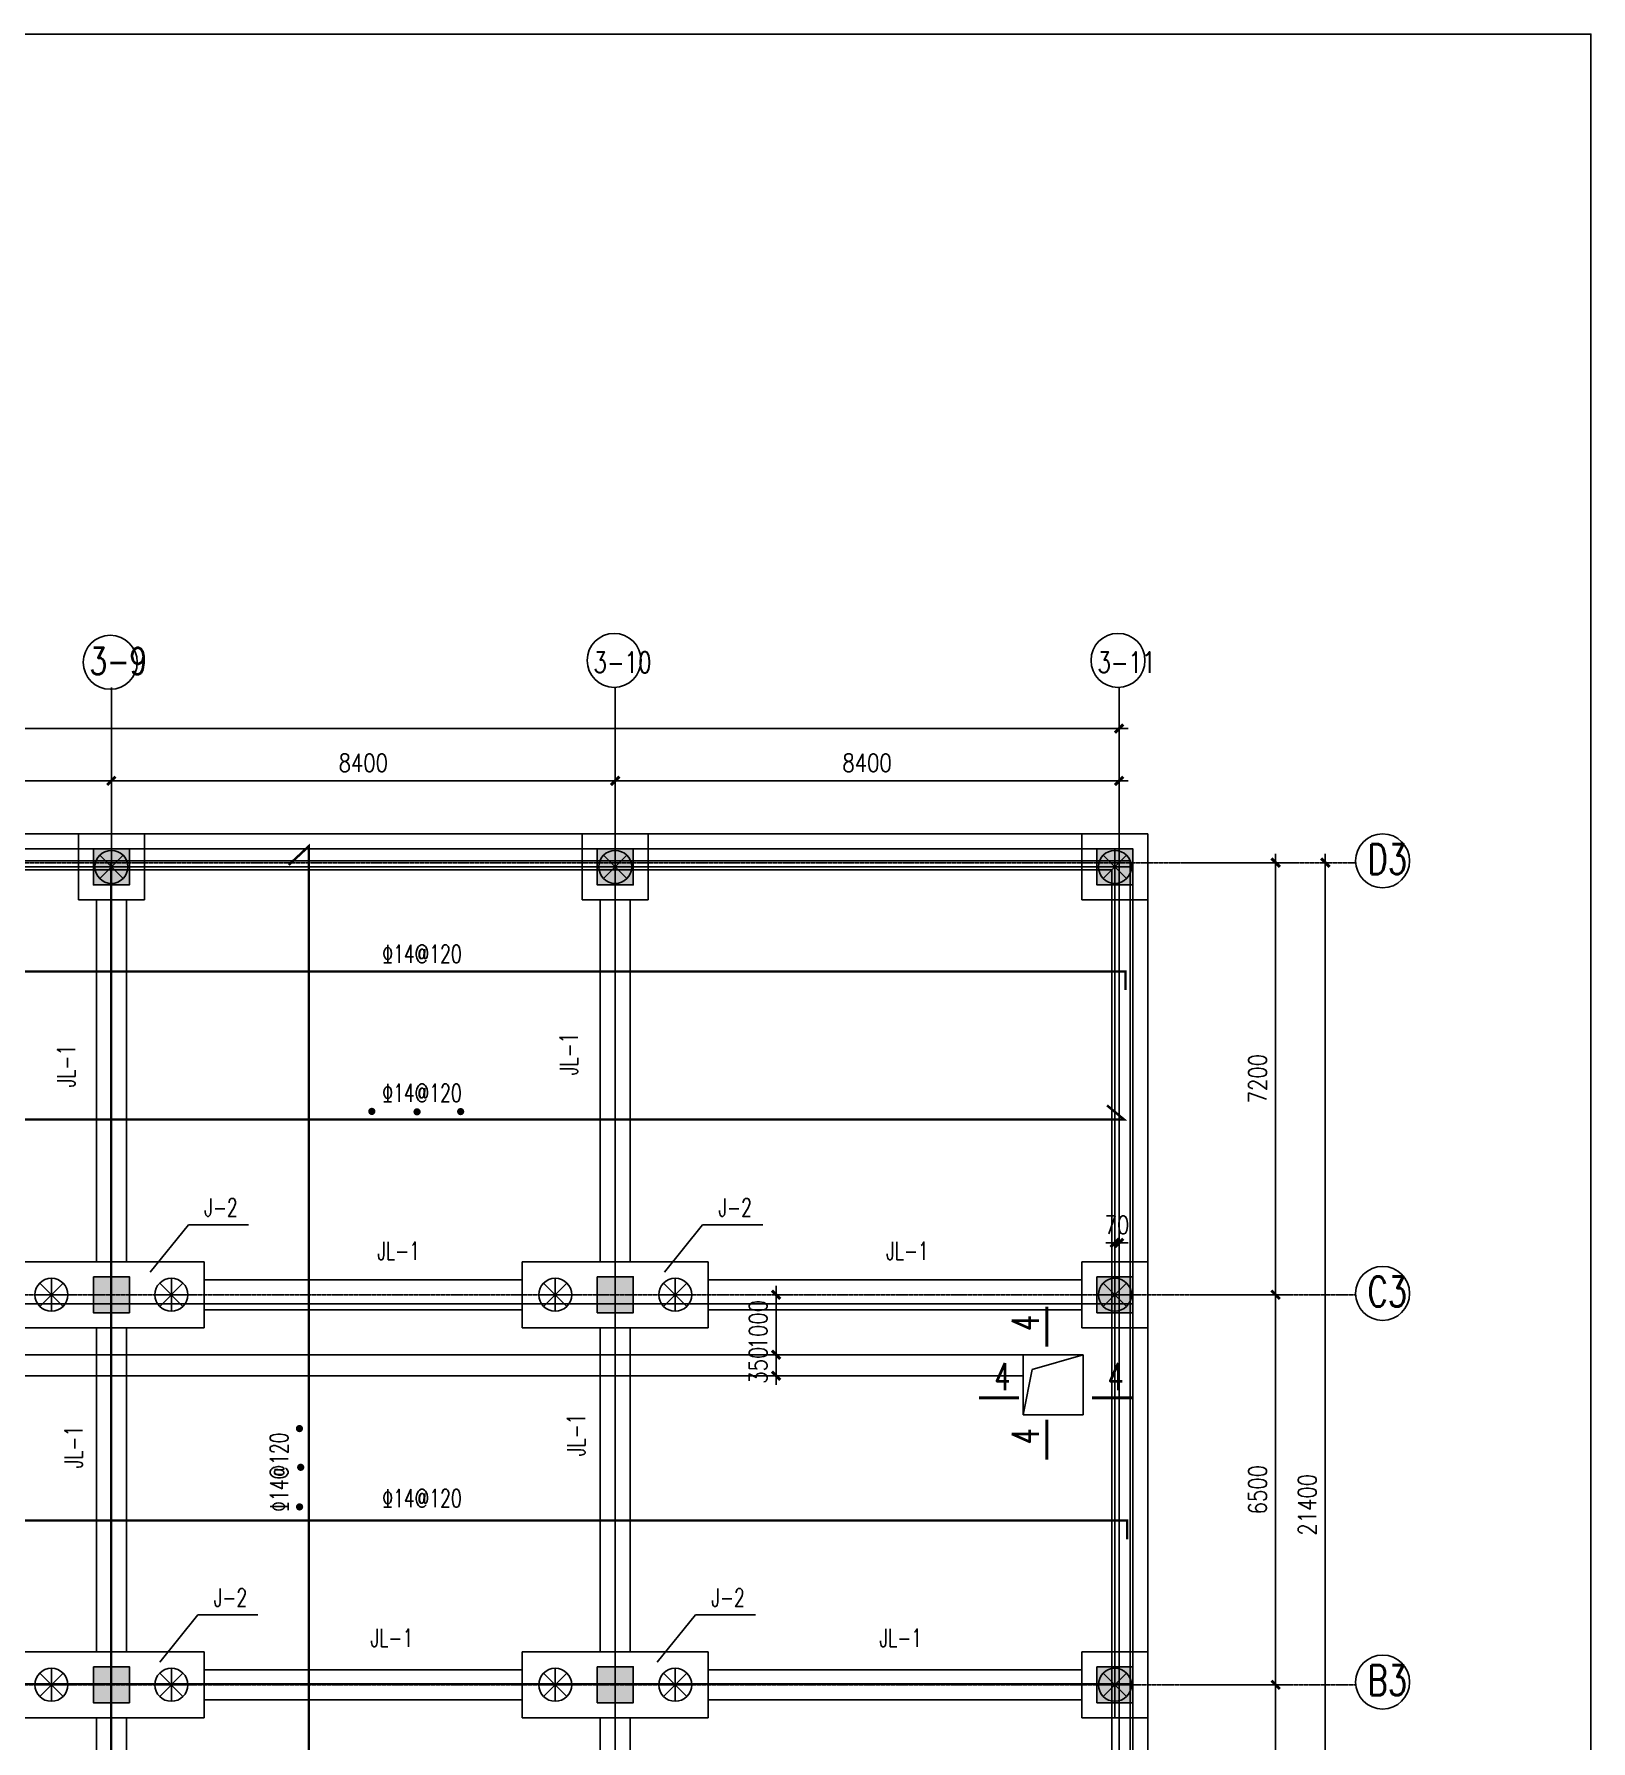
# Model space of a CAD drawing. Extents: x -170759 to 304867, y -311201 to 112352.
# Drawn here: x 241152 to 267105, y -154031 to -125590 of the extents above; entities that cross this region are included whole.
import ezdxf

# ---------------------------------------------------------------- set-up
doc = ezdxf.new("R2010")
doc.units = 0
doc.linetypes.add('DOT2', pattern=[0.125, 0, -0.125])
doc.linetypes.add('DOTE', pattern=[2.42, 2, -0.2, 0.02, -0.2])
doc.layers.get('0').update_dxf_attribs({"linetype": 'CONTINUOUS'})
doc.layers.get('DEFPOINTS').update_dxf_attribs({"linetype": 'CONTINUOUS'})
for name, color, linetype in [('4', 2, 'DOT2'), ('AXIS', 3, 'CONTINUOUS'), ('DIM', 3, 'CONTINUOUS'), ('DOTE', 251, 'CONTINUOUS'), ('TC', 253, 'CONTINUOUS'), ('WAL', 20, 'CONTINUOUS'), ('图层1', 1, 'CONTINUOUS')]:
    doc.layers.add(name, color=color, linetype=linetype)
doc.styles.add('_HZTXT', font='txt.shx', dxfattribs={"width": 0.8, "bigfont": 'HZTXT.shx'})
doc.styles.add('DIM_FONT', font='SIMPLEX.shx', dxfattribs={"width": 0.8})
doc.styles.add('STYLE1', font='txt.shx', dxfattribs={"width": 0.8, "bigfont": 'HZTXT.shx'})
doc.dimstyles.new('NORMAL', dxfattribs={"dimtxt": 300, "dimasz": 1, "dimexe": 250, "dimexo": 300, "dimgap": 150, "dimtad": 1, "dimdec": 0, "dimzin": 0, "dimdsep": 46, "dimtxsty": 'DIM_FONT', "dimblk": '_DIMX', "dimblk1": '_DIMX', "dimblk2": '_DIMX', "dimsah": 1, "dimcen": 2.5, "dimclrt": 7, "dimadec": 0, "dimazin": 0, "dimtfac": 1, "dimtdec": 0, "dimtix": 1, "dimtmove": 2, "dimatfit": 3, "dimldrblk": '_DIMX', "dimfxl": 0, "dimtolj": 1, "dimtzin": 0, "dimarcsym": 0})

# ---------------------------------------------------------------- blocks, each defined once
blk = doc.blocks.new('_DIMX')
blk.add_line((-150, 0), (150, 0))
at = {"const_width": 50}
blk.add_lwpolyline([(-70, -70), (70, 70)], dxfattribs=at)
blk = doc.blocks.new('*D169')
at = {"layer": 'DEFPOINTS', "color": 0}
for p in [(259239, -137059), (177439, -137162), (177439, -137329)]:
    blk.add_point(p, dxfattribs=at)
at = {"layer": 'WAL', "color": 0, "lineweight": -2}
for p, q in [((177439, -137029), (177439, -136912)), ((259238, -137162), (177440, -137162)), ((259239, -137359), (259239, -137412))]:
    blk.add_line(p, q, dxfattribs=at)
at = {"layer": 'WAL', "color": 0, "lineweight": -2, "rotation": 180}
blk.add_blockref('_DIMX', (177439, -137162), dxfattribs=at)
at = {"layer": 'WAL', "color": 0, "lineweight": -2}
blk.add_blockref('_DIMX', (259239, -137162), dxfattribs=at)
at = {"layer": 'WAL', "color": 7, "insert": (218339, -136862), "char_height": 300, "attachment_point": 5, "style": 'DIM_FONT'}
blk.add_mtext('\\A1;81800', dxfattribs=at)
blk = doc.blocks.new('*D178')
at = {"layer": 'DEFPOINTS', "color": 0}
for p in [(250839, -137359, 0), (259239, -137359, 0), (250839, -138033)]:
    blk.add_point(p, dxfattribs=at)
at = {"layer": 'WAL', "color": 0, "lineweight": -2}
for p, q in [((250839, -137659), (250839, -138283)), ((259239, -137659), (259239, -138283)), ((259238, -138033), (250840, -138033))]:
    blk.add_line(p, q, dxfattribs=at)
at = {"layer": 'WAL', "color": 0, "lineweight": -2, "rotation": 180}
blk.add_blockref('_DIMX', (250839, -138033), dxfattribs=at)
at = {"layer": 'WAL', "color": 0, "lineweight": -2}
blk.add_blockref('_DIMX', (259239, -138033), dxfattribs=at)
at = {"layer": 'WAL', "color": 7, "insert": (255039, -137733), "char_height": 300, "attachment_point": 5, "style": 'DIM_FONT'}
blk.add_mtext('\\A1;8400', dxfattribs=at)
blk = doc.blocks.new('*D201')
at = {"layer": 'DEFPOINTS', "color": 0}
for p in [(253425, -147597, 0), (253425, -147947, 0), (253522, -147947)]:
    blk.add_point(p, dxfattribs=at)
at = {"layer": 'WAL', "color": 0, "lineweight": -2}
for p, q in [((253522, -147596), (253522, -147595)), ((253522, -147597), (253522, -147947)), ((253522, -147948), (253522, -147949)), ((253725, -147947), (253772, -147947))]:
    blk.add_line(p, q, dxfattribs=at)
for p, rotation in [((253522, -147597), 270), ((253522, -147947), 90)]:
    blk.add_blockref('_DIMX', p, dxfattribs=dict(at, rotation=rotation))
at = {"layer": 'WAL', "color": 7, "insert": (253222, -147772), "char_height": 300, "attachment_point": 5, "rotation": 90, "style": 'DIM_FONT'}
blk.add_mtext('\\A1;350', dxfattribs=at)
blk = doc.blocks.new('*D202')
at = {"layer": 'DEFPOINTS', "color": 0}
for p in [(253425, -146597, 0), (253425, -147597, 0), (253522, -147597)]:
    blk.add_point(p, dxfattribs=at)
at = {"layer": 'WAL', "color": 0, "lineweight": -2}
for p, q in [((253522, -146596), (253522, -146595)), ((253522, -146597), (253522, -147597)), ((253725, -146597), (253772, -146597)), ((253522, -147598), (253522, -147599)), ((253725, -147597), (253772, -147597))]:
    blk.add_line(p, q, dxfattribs=at)
for p, rotation in [((253522, -146597), 270), ((253522, -147597), 90)]:
    blk.add_blockref('_DIMX', p, dxfattribs=dict(at, rotation=rotation))
at = {"layer": 'WAL', "color": 7, "insert": (253222, -147097), "char_height": 300, "attachment_point": 5, "rotation": 90, "style": 'DIM_FONT'}
blk.add_mtext('\\A1;1000', dxfattribs=at)
blk = doc.blocks.new('*D211')
at = {"layer": 'DEFPOINTS', "color": 0}
for p in [(234039, -136955, 0), (242439, -137359, 0), (234039, -138033)]:
    blk.add_point(p, dxfattribs=at)
at = {"layer": 'WAL', "color": 0, "lineweight": -2}
for p, q in [((234039, -137255), (234039, -138283)), ((242439, -137659), (242439, -138283)), ((242438, -138033), (234040, -138033))]:
    blk.add_line(p, q, dxfattribs=at)
at = {"layer": 'WAL', "color": 0, "lineweight": -2, "rotation": 180}
blk.add_blockref('_DIMX', (234039, -138033), dxfattribs=at)
at = {"layer": 'WAL', "color": 0, "lineweight": -2}
blk.add_blockref('_DIMX', (242439, -138033), dxfattribs=at)
at = {"layer": 'WAL', "color": 7, "insert": (238239, -137733), "char_height": 300, "attachment_point": 5, "style": 'DIM_FONT'}
blk.add_mtext('\\A1;8400', dxfattribs=at)
blk = doc.blocks.new('*D213')
at = {"layer": 'DEFPOINTS', "color": 0}
for p in [(242439, -137359, 0), (250839, -137359, 0), (242439, -138033)]:
    blk.add_point(p, dxfattribs=at)
at = {"layer": 'WAL', "color": 0, "lineweight": -2}
for p, q in [((242439, -137659), (242439, -138283)), ((250839, -137659), (250839, -138283)), ((250838, -138033), (242440, -138033))]:
    blk.add_line(p, q, dxfattribs=at)
at = {"layer": 'WAL', "color": 0, "lineweight": -2, "rotation": 180}
blk.add_blockref('_DIMX', (242439, -138033), dxfattribs=at)
at = {"layer": 'WAL', "color": 0, "lineweight": -2}
blk.add_blockref('_DIMX', (250839, -138033), dxfattribs=at)
at = {"layer": 'WAL', "color": 7, "insert": (246639, -137733), "char_height": 300, "attachment_point": 5, "style": 'DIM_FONT'}
blk.add_mtext('\\A1;8400', dxfattribs=at)
blk = doc.blocks.new('*D218')
at = {"layer": 'DEFPOINTS', "color": 0}
for p in [(259169, -145766, 0), (259239, -145732), (259239, -145766, 0)]:
    blk.add_point(p, dxfattribs=at)
at = {"layer": 'WAL', "color": 0, "lineweight": -2}
for p, q in [((259169, -145466), (259169, -145482)), ((259239, -145466), (259239, -145482)), ((259168, -145732), (259167, -145732)), ((259169, -145732), (259239, -145732)), ((259240, -145732), (259241, -145732))]:
    blk.add_line(p, q, dxfattribs=at)
blk.add_blockref('_DIMX', (259169, -145732), dxfattribs=at)
at = {"layer": 'WAL', "color": 0, "lineweight": -2, "rotation": 180}
blk.add_blockref('_DIMX', (259239, -145732), dxfattribs=at)
at = {"layer": 'WAL', "color": 7, "insert": (259204, -145432), "char_height": 300, "attachment_point": 5, "style": 'DIM_FONT'}
blk.add_mtext('\\A1;70', dxfattribs=at)

msp = doc.modelspace()

# ---------------------------------------------------------------- hatches: boundary and pattern name
at = {"layer": 'WAL'}
for points in [[(242139.22853, -139166.52505), (242139.22853, -139766.52505), (242739.22853, -139766.52505), (242739.22853, -139166.52505)], [(250539.22853, -139166.52505), (250539.22853, -139766.52505), (251139.22853, -139766.52505), (251139.22853, -139166.52505)], [(258869.22853, -139166.52505), (258869.22853, -139766.52505), (259469.22853, -139766.52505), (259469.22853, -139166.52505)], [(242139.22853, -146296.52505), (242139.22853, -146896.52505), (242739.22853, -146896.52505), (242739.22853, -146296.52505)], [(250539.22853, -146296.52505), (250539.22853, -146896.52505), (251139.22853, -146896.52505), (251139.22853, -146296.52505)], [(258869.22853, -146296.52505), (258869.22853, -146896.52505), (259469.22853, -146896.52505), (259469.22853, -146296.52505)], [(242139.22853, -152796.52505), (242139.22853, -153396.52505), (242739.22853, -153396.52505), (242739.22853, -152796.52505)], [(250539.22853, -152796.52505), (250539.22853, -153396.52505), (251139.22853, -153396.52505), (251139.22853, -152796.52505)], [(258869.22853, -152796.52505), (258869.22853, -153396.52505), (259469.22853, -153396.52505), (259469.22853, -152796.52505)]]:
    msp.add_hatch(color=4, dxfattribs=at).paths.add_polyline_path(points)

# ---------------------------------------------------------------- linework, layer by layer
msp.add_lwpolyline([(168597.11361, -125589.75564), (267104.50552, -125589.75564), (267104.50552, -195144.17995), (168597.11361, -195144.17995)], close=True)
at = {"layer": 'DOTE', "color": 8, "linetype": 'DOTE', "ltscale": 2}
for p, q in [((174736.57095, -139396.52505), (263182.31757, -139396.52505)), ((177615.04971, -146596.52505), (263182.31757, -146596.52505)), ((177615.04971, -153096.52505), (263182.31757, -153096.52505))]:
    msp.add_line(p, q, dxfattribs=at)
at = {"layer": 'TC'}
for centre in [(263632.07251, -139365.55667, 0), (263632.07251, -146574.04787, 0), (263632.02214, -153051.12994, 0)]:
    msp.add_circle(centre, 449.77374, dxfattribs=at)
at = {"layer": 'WAL', "color": 4}
for p, q in [((242439.22853, -160596.52505), (242439.22853, -136475.28904)), ((250839.22853, -160596.52505), (250839.22853, -136475.28904)), ((259239.22853, -160796.52505), (259239.22853, -136475.28904)), ((198039.22853, -138916.59887), (259469.22853, -138916.52505)), ((241889.22853, -140016.52505), (241889.22853, -138916.52505)), ((242989.22853, -138916.52505), (241889.22853, -138916.52505)), ((242989.22853, -140016.52505), (242989.22853, -138916.52505)), ((250289.22853, -140016.52505), (250289.22853, -138916.52505)), ((251389.22853, -138916.52505), (250289.22853, -138916.52505)), ((251389.22853, -140016.52505), (251389.22853, -138916.52505)), ((258619.22853, -140016.52505), (258619.22853, -138916.52505)), ((259719.22853, -138916.52505), (258619.22853, -138916.52505)), ((259719.22853, -140016.52505), (259719.22853, -138916.52505)), ((198039.22853, -139166.59887), (259469.22853, -139166.52505)), ((242244.77417, -139660.97941), (242633.6829, -139272.07068)), ((242633.6829, -139660.97941), (242244.77417, -139272.07068)), ((242439.22853, -139191.52505), (242439.22853, -139741.52505)), ((250644.77417, -139660.97941), (251033.6829, -139272.07068)), ((251033.6829, -139660.97941), (250644.77417, -139272.07068)), ((250839.22853, -139191.52505), (250839.22853, -139741.52505)), ((258974.77417, -139660.97941), (259363.6829, -139272.07068)), ((259363.6829, -139660.97941), (258974.77417, -139272.07068)), ((259169.22853, -153646.52505), (259169.22853, -139166.52505)), ((259169.22853, -139191.52505), (259169.22853, -139741.52505)), ((259469.22853, -160976.52505), (259469.22853, -139166.52505)), ((259719.22853, -161226.52505), (259719.22853, -139166.52505)), ((198039.22853, -139516.59887), (259119.22853, -139516.52505)), ((234039.22853, -139466.52505), (259469.22853, -139466.52505)), ((242164.22853, -139466.52505), (242714.22853, -139466.52505)), ((250564.22853, -139466.52505), (251114.22853, -139466.52505)), ((258894.22853, -139466.52505), (259444.22853, -139466.52505)), ((259119.22853, -160676.52505), (259119.22853, -139516.52505)), ((242989.22853, -140016.52505), (241889.22853, -140016.52505)), ((242189.22853, -146046.52505), (242189.22853, -140016.52505)), ((242689.22853, -146046.52505), (242689.22853, -140016.52505)), ((251389.22853, -140016.52505), (250289.22853, -140016.52505)), ((250589.22853, -146046.52505), (250589.22853, -140016.52505)), ((251089.22853, -146046.52505), (251089.22853, -140016.52505)), ((259719.22853, -140016.52505), (258619.22853, -140016.52505)), ((243087.05504, -146220.58804, 0), (243722.74597, -145430.11744, 0)), ((243722.74597, -145430.11744, 0), (244724.32466, -145430.11744, 0)), ((251660.21744, -146220.58804, 0), (252295.90836, -145430.11744, 0)), ((252295.90836, -145430.11744, 0), (253297.48706, -145430.11744, 0)), ((243989.22853, -146046.52505), (240889.22853, -146046.52505)), ((243989.22853, -147146.52505), (243989.22853, -146046.52505)), ((249289.22853, -147146.52505), (249289.22853, -146046.52505)), ((252389.22853, -146046.52505), (249289.22853, -146046.52505)), ((252389.22853, -147146.52505), (252389.22853, -146046.52505)), ((258619.22853, -147146.52505), (258619.22853, -146046.52505)), ((259719.22853, -146046.52505), (258619.22853, -146046.52505)), ((259719.22853, -147146.52505), (259719.22853, -146046.52505)), ((241244.77417, -146790.97941), (241633.6829, -146402.07068)), ((241633.6829, -146790.97941), (241244.77417, -146402.07068)), ((241439.22853, -146321.52505), (241439.22853, -146871.52505)), ((243244.77417, -146790.97941), (243633.6829, -146402.07068)), ((243633.6829, -146790.97941), (243244.77417, -146402.07068)), ((243439.22853, -146321.52505), (243439.22853, -146871.52505)), ((243989.22853, -146346.52505), (249289.22853, -146346.52505)), ((249644.77417, -146790.97941), (250033.6829, -146402.07068)), ((250033.6829, -146790.97941), (249644.77417, -146402.07068)), ((249839.22853, -146321.52505), (249839.22853, -146871.52505)), ((251644.77417, -146790.97941), (252033.6829, -146402.07068)), ((252033.6829, -146790.97941), (251644.77417, -146402.07068)), ((251839.22853, -146321.52505), (251839.22853, -146871.52505)), ((252389.22853, -146346.52505), (258619.22853, -146346.52505)), ((258974.77417, -146790.97941), (259363.6829, -146402.07068)), ((259363.6829, -146790.97941), (258974.77417, -146402.07068)), ((259169.22853, -146321.52505), (259169.22853, -146871.52505)), ((241164.22853, -146596.52505), (241714.22853, -146596.52505)), ((243164.22853, -146596.52505), (243714.22853, -146596.52505)), ((249564.22853, -146596.52505), (250114.22853, -146596.52505)), ((251564.22853, -146596.52505), (252114.22853, -146596.52505)), ((258894.22853, -146596.52505), (259444.22853, -146596.52505)), ((243989.22853, -146846.52505), (249289.22853, -146846.52505)), ((252389.22853, -146846.52505), (258619.22853, -146846.52505)), ((243989.22853, -147146.52505), (240889.22853, -147146.52505)), ((242189.22853, -152546.52505, 0), (242189.22853, -147146.52505, 0)), ((242689.22853, -152546.52505, 0), (242689.22853, -147146.52505, 0)), ((252389.22853, -147146.52505), (249289.22853, -147146.52505)), ((250589.22853, -152546.52505, 0), (250589.22853, -147146.52505, 0)), ((251089.22853, -152546.52505, 0), (251089.22853, -147146.52505, 0)), ((259719.22853, -147146.52505), (258619.22853, -147146.52505)), ((227339.22853, -147596.52505), (258639.22853, -147596.52505)), ((257639.22853, -148596.52505), (257639.22853, -147596.52505)), ((257789.48142, -147841.08198, 0), (258639.22853, -147596.52505)), ((258639.22853, -148596.52505), (258639.22853, -147596.52505)), ((257639.22853, -148596.52505), (257789.48142, -147841.08198, 0)), ((221439.22853, -147946.52505), (257639.22853, -147946.52505)), ((257639.22853, -148596.52505), (258639.22853, -148596.52505)), ((243245.81752, -152720.58804, 0), (243881.50844, -151930.11744, 0)), ((243881.50844, -151930.11744, 0), (244883.08714, -151930.11744, 0)), ((251541.14652, -152720.58804, 0), (252176.83745, -151930.11744, 0)), ((252176.83745, -151930.11744, 0), (253178.41615, -151930.11744, 0)), ((243989.22853, -152546.52505), (240889.22853, -152546.52505)), ((243989.22853, -153646.52505), (243989.22853, -152546.52505)), ((252389.22853, -152546.52505), (249289.22853, -152546.52505)), ((249289.22853, -153646.52505), (249289.22853, -152546.52505)), ((252389.22853, -153646.52505), (252389.22853, -152546.52505)), ((258619.22853, -153646.52505), (258619.22853, -152546.52505)), ((259719.22853, -152546.52505), (258619.22853, -152546.52505)), ((259719.22853, -153646.52505), (259719.22853, -152546.52505)), ((241244.77417, -153290.97941), (241633.6829, -152902.07068)), ((241633.6829, -153290.97941), (241244.77417, -152902.07068)), ((241439.22853, -152821.52505), (241439.22853, -153371.52505)), ((243244.77417, -153290.97941), (243633.6829, -152902.07068)), ((243633.6829, -153290.97941), (243244.77417, -152902.07068)), ((243439.22853, -152821.52505), (243439.22853, -153371.52505)), ((243989.22853, -152846.52505), (249289.22853, -152846.52505)), ((249644.77417, -153290.97941), (250033.6829, -152902.07068)), ((250033.6829, -153290.97941), (249644.77417, -152902.07068)), ((249839.22853, -152821.52505), (249839.22853, -153371.52505)), ((251644.77417, -153290.97941), (252033.6829, -152902.07068)), ((252033.6829, -153290.97941), (251644.77417, -152902.07068)), ((251839.22853, -152821.52505), (251839.22853, -153371.52505)), ((252389.22853, -152846.52505), (258619.22853, -152846.52505)), ((258974.77417, -153290.97941), (259363.6829, -152902.07068)), ((259363.6829, -153290.97941), (258974.77417, -152902.07068)), ((259169.22853, -152821.52505), (259169.22853, -153371.52505)), ((241164.22853, -153096.52505), (241714.22853, -153096.52505)), ((243164.22853, -153096.52505), (243714.22853, -153096.52505)), ((249564.22853, -153096.52505), (250114.22853, -153096.52505)), ((251564.22853, -153096.52505), (252114.22853, -153096.52505)), ((258894.22853, -153096.52505), (259444.22853, -153096.52505)), ((243989.22853, -153346.52505), (249289.22853, -153346.52505)), ((252389.22853, -153346.52505), (258619.22853, -153346.52505)), ((243989.22853, -153646.52505), (240889.22853, -153646.52505)), ((242189.22853, -160196.52505, 0), (242189.22853, -153646.52505, 0)), ((242689.22853, -160196.52505, 0), (242689.22853, -153646.52505, 0)), ((252389.22853, -153646.52505), (249289.22853, -153646.52505)), ((250589.22853, -160196.52505, 0), (250589.22853, -153646.52505, 0)), ((251089.22853, -160196.52505, 0), (251089.22853, -153646.52505, 0)), ((259719.22853, -153646.52505), (258619.22853, -153646.52505))]:
    msp.add_line(p, q, dxfattribs=at)
at = {"layer": 'WAL', "color": 4, "const_width": 40}
for points in [[(245396.99514, -139434.36484), (245732.37347, -139120.43117), (245732.37347, -160617.05993), (245470.94953, -160312.77614)], [(177294.57825, -150759.46653), (177294.57825, -150358.90772), (259372.23146, -150358.90772), (259372.23146, -150671.23172)]]:
    msp.add_lwpolyline(points, dxfattribs=at)
at = {"layer": 'WAL', "color": 4}
for points in [[(242139.22853, -139166.52505), (242139.22853, -139766.52505), (242739.22853, -139766.52505), (242739.22853, -139166.52505), (242139.22853, -139166.52505)], [(250539.22853, -139166.52505), (250539.22853, -139766.52505), (251139.22853, -139766.52505), (251139.22853, -139166.52505), (250539.22853, -139166.52505)], [(258869.22853, -139166.52505), (258869.22853, -139766.52505), (259469.22853, -139766.52505), (259469.22853, -139166.52505), (258869.22853, -139166.52505)], [(242139.22853, -146296.52505), (242139.22853, -146896.52505), (242739.22853, -146896.52505), (242739.22853, -146296.52505), (242139.22853, -146296.52505)], [(250539.22853, -146296.52505), (250539.22853, -146896.52505), (251139.22853, -146896.52505), (251139.22853, -146296.52505), (250539.22853, -146296.52505)], [(258869.22853, -146296.52505), (258869.22853, -146896.52505), (259469.22853, -146896.52505), (259469.22853, -146296.52505), (258869.22853, -146296.52505)], [(242139.22853, -152796.52505), (242139.22853, -153396.52505), (242739.22853, -153396.52505), (242739.22853, -152796.52505), (242139.22853, -152796.52505)], [(250539.22853, -152796.52505), (250539.22853, -153396.52505), (251139.22853, -153396.52505), (251139.22853, -152796.52505), (250539.22853, -152796.52505)], [(258869.22853, -152796.52505), (258869.22853, -153396.52505), (259469.22853, -153396.52505), (259469.22853, -152796.52505), (258869.22853, -152796.52505)]]:
    msp.add_lwpolyline(points, dxfattribs=at)
at = {"layer": 'WAL', "color": 4, "elevation": 0}
for points, const_width in [([(225702.327, -141608.9372), (225702.327, -141208.3784), (259347.90289, -141208.3784), (259347.90289, -141520.7024)], 40), ([(226146.41508, -143393.64849), (225689.92362, -143675.4159), (259320.71454, -143675.4159), (259038.73325, -143441.56043)], 40), ([(258032.5054, -147464.18796), (258032.5054, -146796.91776)], 50), ([(256905.74657, -148316.5933), (257573.01677, -148316.5933)], 50), ([(258785.96292, -148316.5933), (259453.23312, -148316.5933)], 50), ([(258032.5054, -149344.40431), (258032.5054, -148677.13411)], 50)]:
    msp.add_lwpolyline(points, dxfattribs=dict(at, const_width=const_width))
at = {"layer": 'WAL', "color": 4, "const_width": 60, "elevation": 0}
for points in [[(246751.20714, -143541.1459, 1), (246811.20714, -143541.1459, 1)], [(247505.92027, -143548.57798, 1), (247565.92027, -143548.57798, 1)], [(248232.33589, -143544.30749, 1), (248292.33589, -143544.30749, 1)]]:
    msp.add_lwpolyline(points, format="xyb", close=True, dxfattribs=at)
at = {"layer": 'WAL', "color": 4, "const_width": 60}
for points in [[(245545.02843, -148826.86654, 1), (245605.02843, -148826.86654, 1)], [(245565.84055, -149471.62545, 1), (245625.84055, -149471.62545, 1)], [(245547.24533, -150132.10206, 1), (245607.24533, -150132.10206, 1)]]:
    msp.add_lwpolyline(points, format="xyb", close=True, dxfattribs=at)
at = {"layer": 'WAL', "color": 4}
for centre, radius in [((242420.77163, -136057.24636), 449.77374), ((250820.77163, -136025.89415), 449.77374), ((259220.77163, -136025.89415), 449.77374), ((242439.22853, -139466.52505), 275), ((250839.22853, -139466.52505), 275), ((259169.22853, -139466.52505), 275), ((241439.22853, -146596.52505), 275), ((243439.22853, -146596.52505), 275), ((249839.22853, -146596.52505), 275), ((251839.22853, -146596.52505), 275), ((259169.22853, -146596.52505), 275), ((241439.22853, -153096.52505), 275), ((243439.22853, -153096.52505), 275), ((249839.22853, -153096.52505), 275), ((251839.22853, -153096.52505), 275), ((259169.22853, -153096.52505), 275)]:
    msp.add_circle(centre, radius, dxfattribs=at)
at = {"layer": '图层1', "color": 1, "linetype": 'ByBlock'}
for p, q in [((225637.97136, -139367.04379, 0), (259423.78418, -139367.04379, 0)), ((242432.48365, -160597.59947, 0), (242432.48365, -139391.89859, 0)), ((259423.78418, -139367.04379, 0), (259423.78418, -160774.28662, 0)), ((225668.06271, -146745.58767, 0), (259462.39709, -146745.58767, 0)), ((259408.66992, -153080.45539, 0), (177319.22013, -153080.45539, 0))]:
    msp.add_line(p, q, dxfattribs=at)

# ---------------------------------------------------------------- texts
at = {"layer": '4', "style": 'STYLE1', "width": 0.75}
for s, p in [('D3', (263381.80659, -139585.73376, 0)), ('C3', (263381.80659, -146794.22496, 0)), ('B3', (263381.75623, -153271.30703, 0))]:
    msp.add_text(s, height=500, dxfattribs=at).set_placement(p)
at = {"layer": 'WAL', "color": 4}
for s, height, style, width, p in [('3-9', 450, 'STYLE1', 0.75, (242077.4467, -136261.98469)), ('3-10', 350, 'STYLE1', 0.75, (250477.4467, -136230.63248)), ('3-11', 350, 'STYLE1', 0.75, (258877.4467, -136230.63248)), ('%%13114@120', 300, '_HZTXT', 0.7, (246956.36998, -141066.65851, 0)), ('%%13114@120', 300, '_HZTXT', 0.7, (246956.36998, -143384.55454, 0)), ('J-2', 300, '_HZTXT', 0.7, (243987.39936, -145292.17886, 0)), ('J-2', 300, '_HZTXT', 0.7, (252560.56176, -145292.17886, 0)), ('JL-1', 300, '_HZTXT', 0.7, (246873.73709, -146016.42833, 0)), ('JL-1', 300, '_HZTXT', 0.7, (255356.48019, -146016.42833, 0)), ('4', 450, '_HZTXT', 0.7, (257160.5535, -148185.24581, 0)), ('4', 450, '_HZTXT', 0.7, (259049.15745, -148185.24581, 0)), ('%%13114@120', 300, '_HZTXT', 0.7, (246956.36998, -150138.42133, 0)), ('J-2', 300, '_HZTXT', 0.7, (244146.16184, -151792.17886, 0)), ('J-2', 300, '_HZTXT', 0.7, (252441.49085, -151792.17886, 0)), ('JL-1', 300, '_HZTXT', 0.7, (246760.91613, -152464.29566, 0)), ('JL-1', 300, '_HZTXT', 0.7, (255243.65923, -152464.29566, 0))]:
    msp.add_text(s, height=height, dxfattribs=dict(at, style=style, width=width)).set_placement(p)
at = {"layer": 'WAL', "color": 4, "style": '_HZTXT', "width": 0.7}
for s, height, p in [('JL-1', 300, (250214.26277, -142939.34154, 0)), ('JL-1', 300, (241838.33799, -143141.52668, 0)), ('4', 450, (257901.15792, -147200.99343, 0)), ('JL-1', 300, (250335.65297, -149287.9569, 0)), ('JL-1', 300, (241959.72819, -149490.14204, 0)), ('%%13114@120', 300, (245386.03979, -150215.21371)), ('4', 450, (257901.15792, -149089.59738, 0))]:
    msp.add_text(s, height=height, rotation=90, dxfattribs=at).set_placement(p)

# ---------------------------------------------------------------- dimensions: what is measured, and where the dimension line sits
at = {"layer": 'AXIS'}
for base, p1, p2 in [((261848.83954, -139396.52505, 0), (260269.19699, -146596.52505), (260039.52856, -139396.52505)), ((261848.83954, -146596.52505, 0), (260011.48856, -153096.52505), (260269.19699, -146596.52505)), ((261848.83954, -153096.52505, 0), (260011.48856, -160796.52505, 0), (260011.48856, -153096.52505))]:
    msp.add_linear_dim(base=base, p1=p1, p2=p2, angle=90, dimstyle='NORMAL', override={"dimlfac": 1}, dxfattribs=at).render()
at = {"layer": 'DIM', "color": 7, "linetype": 'ByBlock'}
msp.add_linear_dim(base=(262676.82564, -139396.52505, 0), p1=(262676.82564, -160796.52505, 0), p2=(262604.99679, -139396.52505), angle=90, dimstyle='NORMAL', override={"dimlfac": 1, "dimse1": 1}, dxfattribs=at).render()
at = {"layer": 'WAL', "color": 4}
for base, p1, p2, picture, middle in [((177439.22853, -137161.67864, 0), (259239.22853, -137059.34172, 0), (177439.22853, -137328.69193, 0), '*D169', (218339.22853, -136861.67864, 0)), ((234039.22853, -138032.71758, 0), (242439.22853, -137359.34172), (234039.22853, -136955.31541), '*D211', (238239.22853, -137732.71758, 0)), ((242439.22853, -138032.71758, 0), (250839.22853, -137359.34172), (242439.22853, -137359.34172), '*D213', (246639.22853, -137732.71758, 0)), ((250839.22853, -138032.71758, 0), (259239.22853, -137359.34172), (250839.22853, -137359.34172), '*D178', (255039.22853, -137732.71758, 0)), ((259239.22853, -145732.09995, 0), (259169.22853, -145766.10665), (259239.22853, -145766.10665), '*D218', (259204.22853, -145432.09995, 0))]:
    dim = msp.add_linear_dim(base=base, p1=p1, p2=p2, dimstyle='NORMAL', override={"dimlfac": 1}, dxfattribs=at)
    dim.commit()
    dim.dimension.update_dxf_attribs({"geometry": picture, "text_midpoint": middle})
for base, p1, p2, override, picture, middle in [((253522.05201, -147596.52505, 0), (253425.14909, -146596.52505), (253425.14909, -147596.52505), {"dimlfac": 1}, '*D202', (253222.05201, -147096.52505, 0)), ((253522.05201, -147946.52505, 0), (253425.14909, -147596.52505), (253425.14909, -147946.52505), {"dimlfac": 1, "dimse1": 1}, '*D201', (253222.05201, -147771.52505, 0))]:
    dim = msp.add_linear_dim(base=base, p1=p1, p2=p2, angle=90, dimstyle='NORMAL', override=override, dxfattribs=at)
    dim.commit()
    dim.dimension.update_dxf_attribs({"geometry": picture, "text_midpoint": middle})

doc.saveas('drawing.dxf')
